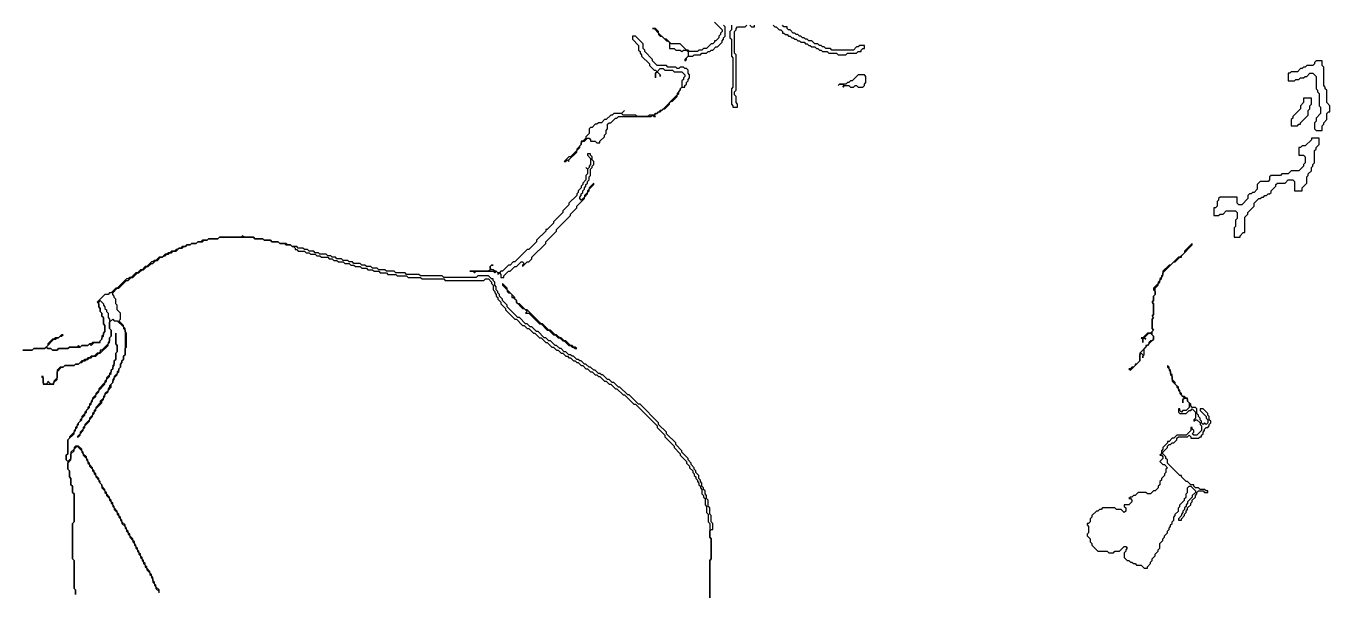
# Model space of a CAD drawing. Header units: metres. Extents: x 0 to 100, y 0 to 141.
# Drawn here: x 40.17 to 61.25, y 95.98 to 105.11 of the extents above; entities that cross this region are included whole.
import ezdxf

# ---------------------------------------------------------------- set-up
doc = ezdxf.new("R2010")
doc.units = ezdxf.units.M

msp = doc.modelspace()

# ---------------------------------------------------------------- linework, layer by layer
for points in [[(51.3, 105.175), (51.425, 105.05), (51.425, 105.025), (51.4, 105), (51.4, 104.975), (51.375, 104.95), (51.375, 104.925), (51.325, 104.875), (51.3, 104.875), (51.3, 104.85), (51.275, 104.825), (51.25, 104.825), (51.175, 104.75), (51.125, 104.75), (51.1, 104.725), (51.05, 104.725), (51.025, 104.7), (50.9, 104.7), (50.875, 104.725), (50.85, 104.725), (50.75, 104.825), (50.6, 104.825), (50.525, 104.9), (50.5, 104.9), (50.4, 105), (50.4, 105.025), (50.35, 105.075), (50.3, 105.075), (50.325, 105.075), (50.4, 105), (50.4, 104.975), (50.425, 104.95), (50.45, 104.95), (50.525, 104.875), (50.55, 104.875), (50.575, 104.85), (50.575, 104.75), (50.65, 104.75), (50.675, 104.725), (50.75, 104.725), (50.775, 104.7), (50.8, 104.725), (50.85, 104.725), (50.875, 104.7), (50.875, 104.625), (50.825, 104.575), (50.825, 104.55), (50.85, 104.575), (50.85, 104.6), (50.875, 104.625), (50.95, 104.625), (50.975, 104.65), (51.075, 104.65), (51.1, 104.675), (51.175, 104.675), (51.2, 104.7), (51.225, 104.7), (51.25, 104.725), (51.275, 104.725), (51.325, 104.775), (51.35, 104.775), (51.425, 104.85), (51.425, 104.875), (51.45, 104.9), (51.45, 104.925), (51.475, 104.95), (51.475, 105.1), (51.45, 105.125)], [(51.575, 105.125), (51.575, 105.05), (51.55, 105.025), (51.55, 104.925), (51.575, 104.9), (51.575, 104.625), (51.6, 104.6), (51.6, 104.125), (51.575, 104.1), (51.575, 103.85), (51.6, 103.825), (51.6, 103.8), (51.675, 103.8), (51.675, 103.85), (51.65, 103.875), (51.65, 103.975), (51.625, 104), (51.625, 104.05), (51.65, 104.075), (51.65, 104.65), (51.625, 104.675), (51.625, 105.025), (51.65, 105.05), (51.65, 105.075), (51.675, 105.1), (51.8, 105.1), (51.825, 105.125)], [(51.875, 105.125), (51.9, 105.1), (51.95, 105.1), (51.95, 105.125)], [(52.25, 105.125), (52.275, 105.1), (52.3, 105.1), (52.35, 105.05), (52.375, 105.05), (52.4, 105.025), (52.4, 105), (52.425, 105), (52.45, 104.975), (52.475, 104.975), (52.5, 104.95), (52.525, 104.95), (52.55, 104.925), (52.575, 104.925), (52.6, 104.9), (52.625, 104.9), (52.65, 104.875), (52.675, 104.875), (52.7, 104.85), (52.75, 104.85), (52.775, 104.825), (52.8, 104.825), (52.825, 104.8), (52.85, 104.8), (52.875, 104.775), (52.925, 104.775), (52.95, 104.75), (52.975, 104.75), (53, 104.725), (53.025, 104.725), (53.05, 104.7), (53.125, 104.7), (53.15, 104.675), (53.275, 104.675), (53.3, 104.65), (53.425, 104.65), (53.45, 104.675), (53.6, 104.675), (53.625, 104.7), (53.675, 104.7), (53.675, 104.725), (53.7, 104.75), (53.725, 104.75), (53.725, 104.8), (53.65, 104.8), (53.625, 104.775), (53.6, 104.775), (53.55, 104.725), (53.2, 104.725), (53.175, 104.75), (53.1, 104.75), (53.075, 104.775), (53.05, 104.775), (53.025, 104.8), (53, 104.8), (52.975, 104.825), (52.925, 104.825), (52.875, 104.875), (52.825, 104.875), (52.8, 104.9), (52.775, 104.9), (52.75, 104.925), (52.725, 104.925), (52.7, 104.95), (52.675, 104.95), (52.65, 104.975), (52.625, 104.975), (52.6, 105), (52.575, 105), (52.525, 105.05), (52.5, 105.05), (52.475, 105.075), (52.475, 105.1), (52.425, 105.1), (52.4, 105.125)], [(51.225, 95.475), (51.225, 96.475), (51.25, 96.5), (51.25, 96.825), (51.225, 96.85), (51.225, 96.95), (51.25, 96.975), (51.275, 96.975), (51.275, 97.075), (51.25, 97.1), (51.25, 97.2), (51.225, 97.225), (51.225, 97.325), (51.2, 97.35), (51.2, 97.45), (51.175, 97.475), (51.175, 97.525), (51.15, 97.55), (51.15, 97.6), (51.125, 97.625), (51.125, 97.65), (51.1, 97.675), (51.1, 97.725), (51.075, 97.75), (51.075, 97.775), (51.05, 97.8), (51.05, 97.85), (51, 97.9), (51, 97.925), (50.975, 97.95), (50.975, 97.975), (50.925, 98.025), (50.925, 98.05), (50.875, 98.1), (50.875, 98.125), (50.775, 98.225), (50.775, 98.25), (50.675, 98.35), (50.675, 98.375), (50.525, 98.525), (50.525, 98.55), (50.4, 98.675), (50.4, 98.7), (50.1, 99), (50.075, 99), (49.925, 99.15), (49.9, 99.15), (49.775, 99.275), (49.75, 99.275), (49.675, 99.35), (49.65, 99.35), (49.6, 99.4), (49.575, 99.4), (49.5, 99.475), (49.475, 99.475), (49.45, 99.5), (49.425, 99.5), (49.375, 99.55), (49.35, 99.55), (49.3, 99.6), (49.275, 99.6), (49.225, 99.65), (49.2, 99.65), (49.15, 99.7), (49.125, 99.7), (49.1, 99.725), (49.075, 99.725), (49.025, 99.775), (49, 99.775), (48.975, 99.8), (48.95, 99.8), (48.9, 99.85), (48.875, 99.85), (48.825, 99.9), (48.8, 99.9), (48.75, 99.95), (48.725, 99.95), (48.65, 100.025), (48.625, 100.025), (48.575, 100.075), (48.55, 100.075), (48.45, 100.175), (48.425, 100.175), (48.35, 100.25), (48.325, 100.25), (48.275, 100.3), (48.25, 100.3), (48.15, 100.4), (48.125, 100.4), (47.95, 100.575), (47.95, 100.6), (47.875, 100.675), (47.875, 100.7), (47.825, 100.75), (47.825, 100.775), (47.8, 100.8), (47.8, 100.825), (47.775, 100.85), (47.775, 100.9), (47.75, 100.925), (47.75, 100.975), (47.725, 101), (47.725, 101.025), (47.7, 101.025), (47.65, 101.075), (47.475, 101.075), (47.45, 101.05), (46.925, 101.05), (46.9, 101.075), (46.55, 101.075), (46.525, 101.1), (46.325, 101.1), (46.3, 101.125), (46.15, 101.125), (46.125, 101.15), (46, 101.15), (45.975, 101.175), (45.875, 101.175), (45.85, 101.2), (45.775, 101.2), (45.75, 101.225), (45.675, 101.225), (45.65, 101.25), (45.6, 101.25), (45.575, 101.275), (45.475, 101.275), (45.45, 101.3), (45.4, 101.3), (45.375, 101.325), (45.3, 101.325), (45.275, 101.35), (45.2, 101.35), (45.175, 101.375), (45.125, 101.375), (45.1, 101.4), (45.05, 101.4), (45.025, 101.425), (44.925, 101.425), (44.9, 101.45), (44.85, 101.45), (44.825, 101.475), (44.75, 101.475), (44.725, 101.5), (44.675, 101.5), (44.65, 101.525), (44.575, 101.525), (44.55, 101.55), (44.475, 101.55), (44.45, 101.575), (44.4, 101.575), (44.375, 101.6), (44.275, 101.6), (44.25, 101.625), (44.15, 101.625), (44.125, 101.65), (44.025, 101.65), (44, 101.675), (43.875, 101.675), (43.85, 101.7), (43.7, 101.7), (43.675, 101.725), (43.65, 101.7), (43.3, 101.7), (43.275, 101.675), (43.125, 101.675), (43.1, 101.65), (43.025, 101.65), (43, 101.625), (42.95, 101.625), (42.925, 101.6), (42.85, 101.6), (42.825, 101.575), (42.775, 101.575), (42.75, 101.55), (42.7, 101.55), (42.675, 101.525), (42.65, 101.525), (42.625, 101.5), (42.6, 101.5), (42.575, 101.475), (42.525, 101.475), (42.5, 101.45), (42.475, 101.45), (42.45, 101.425), (42.425, 101.425), (42.375, 101.375), (42.325, 101.375), (42.275, 101.325), (42.25, 101.325), (42.225, 101.3), (42.2, 101.3), (42.125, 101.225), (42.1, 101.225), (42.05, 101.175), (42.025, 101.175), (41.975, 101.125), (41.95, 101.125), (41.875, 101.05), (41.85, 101.05), (41.825, 101.025), (41.8, 101.025), (41.65, 100.875), (41.625, 100.875), (41.55, 100.8), (41.525, 100.8), (41.5, 100.775), (41.45, 100.775), (41.325, 100.65), (41.35, 100.625), (41.35, 100.575), (41.375, 100.55), (41.375, 100.5), (41.4, 100.475), (41.4, 100.425), (41.425, 100.4), (41.425, 100.3), (41.45, 100.275), (41.45, 100.175), (41.425, 100.15), (41.425, 100.125), (41.4, 100.1), (41.4, 100.05), (41.35, 100), (41.25, 100), (41.225, 99.975), (41.2, 99.975), (41.175, 99.95), (41.075, 99.95), (41.05, 99.925), (41.025, 99.95), (41, 99.925), (40.875, 99.925), (40.85, 99.9), (40.7, 99.9), (40.675, 99.875), (40.6, 99.875), (40.575, 99.9), (40.525, 99.9), (40.5, 99.925), (40.625, 100.05), (40.65, 100.05), (40.675, 100.075), (40.7, 100.075), (40.725, 100.1), (40.75, 100.1), (40.775, 100.125), (40.75, 100.125), (40.7, 100.075), (40.65, 100.075), (40.625, 100.05), (40.6, 100.05), (40.525, 99.975), (40.525, 99.95), (40.475, 99.9), (40.3, 99.9), (40.275, 99.875), (40.125, 99.875)], [(40.125, 99.875), (40.275, 99.875), (40.3, 99.9), (40.475, 99.9), (40.5, 99.925), (40.525, 99.9), (40.575, 99.9), (40.6, 99.875), (40.675, 99.875), (40.7, 99.9), (40.85, 99.9), (40.875, 99.925), (41.05, 99.925), (41.075, 99.95), (41.175, 99.95), (41.2, 99.975), (41.225, 99.95), (41.275, 100), (41.375, 100), (41.375, 100.025), (41.4, 100.05), (41.4, 100.075), (41.425, 100.1), (41.425, 100.15), (41.45, 100.175), (41.45, 100.275), (41.425, 100.3), (41.425, 100.4), (41.4, 100.425), (41.4, 100.475), (41.375, 100.5), (41.375, 100.55), (41.35, 100.575), (41.35, 100.65), (41.375, 100.675), (41.425, 100.625), (41.425, 100.6), (41.45, 100.575), (41.45, 100.55), (41.475, 100.525), (41.475, 100.5), (41.5, 100.475), (41.5, 100.4), (41.525, 100.375), (41.525, 100.225), (41.55, 100.2), (41.55, 100.1), (41.525, 100.075), (41.525, 100.025), (41.5, 100), (41.5, 99.975), (41.4, 99.875), (41.375, 99.875), (41.375, 99.85), (41.35, 99.825), (41.325, 99.825), (41.275, 99.775), (41.225, 99.775), (41.2, 99.75), (41.175, 99.75), (41.15, 99.725), (41.125, 99.725), (41.1, 99.7), (41.075, 99.7), (41.025, 99.65), (40.975, 99.65), (40.95, 99.625), (40.8, 99.625), (40.775, 99.6), (40.725, 99.6), (40.675, 99.55), (40.675, 99.425), (40.625, 99.375), (40.625, 99.35), (40.6, 99.325), (40.575, 99.325), (40.525, 99.375), (40.525, 99.35), (40.5, 99.325), (40.475, 99.325), (40.45, 99.35), (40.45, 99.45), (40.425, 99.45), (40.45, 99.425), (40.45, 99.325), (40.625, 99.325), (40.625, 99.35), (40.675, 99.4), (40.675, 99.525), (40.75, 99.6), (40.775, 99.6), (40.8, 99.625), (40.95, 99.625), (40.975, 99.65), (41.025, 99.65), (41.05, 99.675), (41.075, 99.675), (41.1, 99.7), (41.125, 99.7), (41.15, 99.725), (41.175, 99.725), (41.2, 99.75), (41.225, 99.75), (41.25, 99.775), (41.3, 99.775), (41.35, 99.825), (41.375, 99.825), (41.5, 99.95), (41.5, 99.975), (41.525, 100), (41.525, 100.075), (41.55, 100.1), (41.55, 100.2), (41.525, 100.225), (41.525, 100.325), (41.575, 100.375), (41.6, 100.35), (41.65, 100.35), (41.75, 100.25), (41.75, 100.225), (41.775, 100.2), (41.775, 99.8), (41.75, 99.775), (41.75, 99.725), (41.725, 99.7), (41.725, 99.675), (41.7, 99.65), (41.7, 99.6), (41.675, 99.575), (41.675, 99.55), (41.65, 99.525), (41.65, 99.5), (41.6, 99.45), (41.6, 99.425), (41.575, 99.4), (41.575, 99.35), (41.525, 99.3), (41.525, 99.275), (41.5, 99.25), (41.5, 99.225), (41.45, 99.175), (41.45, 99.15), (41.425, 99.125), (41.425, 99.1), (41.375, 99.05), (41.375, 99.025), (41.3, 98.95), (41.3, 98.925), (41.275, 98.9), (41.275, 98.875), (41.25, 98.85), (41.25, 98.825), (41.2, 98.775), (41.2, 98.75), (41.125, 98.675), (41.125, 98.65), (41.1, 98.625), (41.1, 98.6), (41.05, 98.55), (41.05, 98.525), (41, 98.475), (41.025, 98.475), (41.05, 98.5), (41.05, 98.525), (41.1, 98.575), (41.1, 98.6), (41.125, 98.625), (41.125, 98.65), (41.2, 98.725), (41.2, 98.75), (41.25, 98.8), (41.25, 98.825), (41.275, 98.85), (41.275, 98.875), (41.3, 98.9), (41.3, 98.925), (41.4, 99.025), (41.4, 99.05), (41.425, 99.075), (41.425, 99.1), (41.45, 99.125), (41.45, 99.15), (41.5, 99.2), (41.5, 99.225), (41.55, 99.275), (41.55, 99.325), (41.575, 99.35), (41.575, 99.375), (41.6, 99.4), (41.6, 99.425), (41.65, 99.475), (41.65, 99.5), (41.675, 99.525), (41.675, 99.575), (41.7, 99.6), (41.7, 99.65), (41.725, 99.675), (41.725, 99.7), (41.75, 99.725), (41.75, 99.775), (41.775, 99.8), (41.775, 99.9), (41.8, 99.925), (41.8, 100.15), (41.775, 100.175), (41.775, 100.225), (41.75, 100.25), (41.75, 100.275), (41.675, 100.35), (41.7, 100.375), (41.7, 100.475), (41.65, 100.525), (41.65, 100.6), (41.625, 100.625), (41.625, 100.7), (41.6, 100.725), (41.6, 100.75), (41.575, 100.775), (41.575, 100.8), (41.65, 100.875), (41.675, 100.875), (41.8, 101), (41.825, 101), (41.875, 101.05), (41.9, 101.05), (41.975, 101.125), (42, 101.125), (42.05, 101.175), (42.075, 101.175), (42.125, 101.225), (42.15, 101.225), (42.2, 101.275), (42.225, 101.275), (42.275, 101.325), (42.3, 101.325), (42.35, 101.375), (42.375, 101.375), (42.4, 101.4), (42.425, 101.4), (42.45, 101.425), (42.475, 101.425), (42.5, 101.45), (42.525, 101.45), (42.55, 101.475), (42.6, 101.475), (42.65, 101.525), (42.7, 101.525), (42.725, 101.55), (42.75, 101.55), (42.775, 101.575), (42.825, 101.575), (42.85, 101.6), (42.925, 101.6), (42.95, 101.625), (43.025, 101.625), (43.05, 101.65), (43.1, 101.65), (43.125, 101.675), (43.275, 101.675), (43.3, 101.7), (43.85, 101.7), (43.875, 101.675), (44, 101.675), (44.025, 101.65), (44.125, 101.65), (44.15, 101.625), (44.25, 101.625), (44.275, 101.6), (44.35, 101.6), (44.375, 101.575), (44.45, 101.575), (44.475, 101.55), (44.5, 101.55), (44.525, 101.525), (44.525, 101.5), (44.55, 101.5), (44.575, 101.475), (44.675, 101.475), (44.7, 101.45), (44.75, 101.45), (44.775, 101.425), (44.85, 101.425), (44.875, 101.4), (44.925, 101.4), (44.95, 101.375), (45.05, 101.375), (45.075, 101.35), (45.125, 101.35), (45.15, 101.325), (45.2, 101.325), (45.225, 101.3), (45.3, 101.3), (45.325, 101.275), (45.4, 101.275), (45.425, 101.25), (45.475, 101.25), (45.5, 101.225), (45.575, 101.225), (45.6, 101.2), (45.675, 101.2), (45.7, 101.175), (45.775, 101.175), (45.8, 101.15), (45.875, 101.15), (45.9, 101.125), (46, 101.125), (46.025, 101.1), (46.15, 101.1), (46.175, 101.075), (46.325, 101.075), (46.35, 101.05), (46.55, 101.05), (46.575, 101.025), (46.925, 101.025), (46.95, 101), (47.575, 101), (47.6, 101.025), (47.65, 101.025), (47.7, 100.975), (47.7, 100.95), (47.725, 100.925), (47.725, 100.85), (47.75, 100.825), (47.75, 100.8), (47.775, 100.775), (47.775, 100.75), (47.8, 100.725), (47.8, 100.7), (47.85, 100.65), (47.85, 100.625), (47.925, 100.55), (47.925, 100.525), (48.075, 100.375), (48.1, 100.375), (48.2, 100.275), (48.225, 100.275), (48.275, 100.225), (48.3, 100.225), (48.375, 100.15), (48.4, 100.15), (48.475, 100.075), (48.5, 100.075), (48.575, 100), (48.6, 100), (48.675, 99.925), (48.7, 99.925), (48.75, 99.875), (48.775, 99.875), (48.825, 99.825), (48.85, 99.825), (48.9, 99.775), (48.925, 99.775), (48.95, 99.75), (48.975, 99.75), (49.025, 99.7), (49.05, 99.7), (49.075, 99.675), (49.1, 99.675), (49.15, 99.625), (49.175, 99.625), (49.225, 99.575), (49.25, 99.575), (49.3, 99.525), (49.325, 99.525), (49.375, 99.475), (49.4, 99.475), (49.425, 99.45), (49.45, 99.45), (49.525, 99.375), (49.55, 99.375), (49.6, 99.325), (49.625, 99.325), (49.7, 99.25), (49.725, 99.25), (49.825, 99.15), (49.85, 99.15), (50, 99), (50.025, 99), (50.375, 98.65), (50.375, 98.625), (50.5, 98.5), (50.5, 98.475), (50.65, 98.325), (50.65, 98.3), (50.75, 98.2), (50.75, 98.175), (50.85, 98.075), (50.85, 98.05), (50.9, 98), (50.9, 97.975), (50.95, 97.925), (50.95, 97.9), (50.975, 97.875), (50.975, 97.85), (51, 97.825), (51, 97.8), (51.025, 97.775), (51.025, 97.75), (51.05, 97.725), (51.05, 97.7), (51.075, 97.675), (51.075, 97.65), (51.1, 97.625), (51.1, 97.55), (51.125, 97.525), (51.125, 97.5), (51.15, 97.475), (51.15, 97.375), (51.175, 97.35), (51.175, 97.25), (51.2, 97.225), (51.2, 97.1), (51.225, 97.075), (51.225, 96.85), (51.25, 96.825), (51.25, 96.5), (51.225, 96.475), (51.225, 95.475)], [(42.325, 95.95), (42.325, 96), (42.275, 96.05), (42.275, 96.075), (42.25, 96.1), (42.25, 96.125), (42.225, 96.15), (42.225, 96.2), (42.2, 96.225), (42.2, 96.25), (42.175, 96.275), (42.175, 96.3), (42.125, 96.35), (42.125, 96.375), (42.1, 96.4), (42.1, 96.425), (42.075, 96.45), (42.075, 96.475), (42.05, 96.5), (42.05, 96.525), (42.025, 96.55), (42.025, 96.575), (42, 96.6), (42, 96.625), (41.975, 96.65), (41.975, 96.675), (41.95, 96.7), (41.95, 96.725), (41.925, 96.75), (41.925, 96.775), (41.9, 96.8), (41.9, 96.825), (41.85, 96.875), (41.85, 96.9), (41.825, 96.925), (41.825, 96.95), (41.8, 96.975), (41.8, 97), (41.775, 97.025), (41.775, 97.05), (41.725, 97.1), (41.725, 97.125), (41.7, 97.15), (41.7, 97.175), (41.675, 97.2), (41.675, 97.225), (41.65, 97.25), (41.65, 97.275), (41.6, 97.325), (41.6, 97.35), (41.575, 97.375), (41.575, 97.4), (41.55, 97.425), (41.55, 97.45), (41.525, 97.475), (41.525, 97.5), (41.475, 97.55), (41.475, 97.575), (41.45, 97.6), (41.45, 97.625), (41.4, 97.675), (41.4, 97.7), (41.375, 97.725), (41.375, 97.75), (41.35, 97.775), (41.35, 97.8), (41.3, 97.85), (41.3, 97.875), (41.275, 97.9), (41.275, 97.925), (41.25, 97.95), (41.25, 97.975), (41.2, 98.025), (41.2, 98.05), (41.175, 98.075), (41.175, 98.1), (41.15, 98.125), (41.15, 98.15), (41.1, 98.2), (41.1, 98.225), (41.075, 98.25), (41.075, 98.275), (41.025, 98.325), (40.975, 98.325), (40.95, 98.3), (40.95, 98.275), (40.9, 98.225), (40.9, 98.125), (40.85, 98.075), (40.825, 98.1), (40.825, 98.175), (40.85, 98.2), (40.85, 98.425), (40.95, 98.525), (40.95, 98.55), (40.975, 98.575), (40.975, 98.6), (41, 98.625), (41, 98.65), (41.025, 98.675), (41.025, 98.7), (41.075, 98.75), (41.075, 98.775), (41.125, 98.825), (41.125, 98.85), (41.15, 98.875), (41.15, 98.9), (41.2, 98.95), (41.2, 98.975), (41.225, 99), (41.225, 99.025), (41.25, 99.05), (41.25, 99.075), (41.3, 99.125), (41.3, 99.15), (41.35, 99.2), (41.35, 99.225), (41.45, 99.325), (41.45, 99.35), (41.475, 99.375), (41.475, 99.4), (41.525, 99.45), (41.525, 99.475), (41.55, 99.5), (41.55, 99.55), (41.575, 99.575), (41.575, 99.6), (41.6, 99.625), (41.6, 99.7), (41.625, 99.725), (41.625, 99.825), (41.65, 99.85), (41.65, 99.95), (41.625, 99.975), (41.625, 100.15), (41.625, 99.975), (41.65, 99.95), (41.65, 99.85), (41.625, 99.825), (41.625, 99.725), (41.6, 99.7), (41.6, 99.65), (41.575, 99.625), (41.575, 99.575), (41.55, 99.55), (41.55, 99.525), (41.525, 99.5), (41.525, 99.475), (41.475, 99.425), (41.475, 99.4), (41.45, 99.375), (41.45, 99.35), (41.35, 99.25), (41.35, 99.225), (41.3, 99.175), (41.3, 99.15), (41.25, 99.1), (41.25, 99.075), (41.225, 99.05), (41.225, 99.025), (41.2, 99), (41.2, 98.975), (41.175, 98.95), (41.175, 98.925), (41.125, 98.875), (41.125, 98.85), (41.075, 98.8), (41.075, 98.775), (41.05, 98.75), (41.05, 98.725), (41, 98.675), (41, 98.65), (40.975, 98.625), (40.975, 98.6), (40.95, 98.575), (40.95, 98.55), (40.875, 98.475), (40.875, 98.45), (40.85, 98.425), (40.85, 98.2), (40.825, 98.175), (40.825, 98.1), (40.85, 98.075), (40.85, 97.95), (40.875, 97.925), (40.875, 97.825), (40.9, 97.8), (40.9, 97.7), (40.925, 97.675), (40.925, 97.575), (40.95, 97.55), (40.95, 97.1), (40.925, 97.075), (40.925, 96.5), (40.95, 96.475), (40.95, 96.025), (40.975, 96), (40.975, 95.925)], [(40.975, 95.925), (40.975, 96), (40.95, 96.025), (40.95, 96.475), (40.925, 96.5), (40.925, 97.075), (40.95, 97.1), (40.95, 97.55), (40.925, 97.575), (40.925, 97.675), (40.9, 97.7), (40.9, 97.8), (40.875, 97.825), (40.875, 97.925), (40.85, 97.95), (40.85, 98.05), (40.9, 98.1), (40.9, 98.2), (40.95, 98.25), (40.95, 98.275), (41, 98.325), (41.075, 98.25), (41.075, 98.225), (41.1, 98.2), (41.1, 98.175), (41.15, 98.125), (41.15, 98.1), (41.175, 98.075), (41.175, 98.05), (41.2, 98.025), (41.2, 98), (41.25, 97.95), (41.25, 97.925), (41.275, 97.9), (41.275, 97.875), (41.3, 97.85), (41.3, 97.825), (41.35, 97.775), (41.35, 97.75), (41.4, 97.7), (41.4, 97.65), (41.45, 97.6), (41.45, 97.575), (41.475, 97.55), (41.475, 97.525), (41.525, 97.475), (41.525, 97.45), (41.55, 97.425), (41.55, 97.4), (41.575, 97.375), (41.575, 97.35), (41.6, 97.325), (41.6, 97.3), (41.65, 97.25), (41.65, 97.225), (41.675, 97.2), (41.675, 97.175), (41.7, 97.15), (41.7, 97.125), (41.725, 97.1), (41.725, 97.075), (41.775, 97.025), (41.775, 97), (41.8, 96.975), (41.8, 96.95), (41.825, 96.925), (41.825, 96.9), (41.85, 96.875), (41.85, 96.85), (41.9, 96.8), (41.9, 96.775), (41.925, 96.75), (41.925, 96.725), (41.95, 96.7), (41.95, 96.675), (41.975, 96.65), (41.975, 96.625), (42, 96.6), (42, 96.575), (42.025, 96.55), (42.025, 96.525), (42.05, 96.5), (42.05, 96.475), (42.075, 96.45), (42.075, 96.425), (42.1, 96.4), (42.1, 96.375), (42.125, 96.35), (42.125, 96.325), (42.175, 96.275), (42.175, 96.25), (42.2, 96.225), (42.2, 96.2), (42.225, 96.175), (42.225, 96.125), (42.25, 96.1), (42.25, 96.075), (42.275, 96.05), (42.275, 96.025), (42.325, 95.975)]]:
    msp.add_lwpolyline(points)
for points in [[(49.975, 104.95), (49.975, 104.9), (50.075, 104.8), (50.075, 104.725), (50.1, 104.7), (50.1, 104.675), (50.125, 104.65), (50.125, 104.625), (50.25, 104.5), (50.25, 104.475), (50.325, 104.4), (50.35, 104.4), (50.375, 104.375), (50.35, 104.35), (50.35, 104.275), (50.35, 104.35), (50.375, 104.375), (50.425, 104.325), (50.425, 104.3), (50.425, 104.325), (50.375, 104.375), (50.425, 104.425), (50.475, 104.425), (50.5, 104.4), (50.625, 104.4), (50.65, 104.375), (50.775, 104.375), (50.825, 104.325), (50.825, 104.3), (50.8, 104.275), (50.8, 104.25), (50.775, 104.225), (50.775, 104.125), (50.75, 104.1), (50.75, 104.075), (50.7, 104.025), (50.7, 104), (50.45, 103.75), (50.425, 103.75), (50.375, 103.7), (50.35, 103.7), (50.325, 103.675), (50.25, 103.675), (50.225, 103.65), (50.05, 103.65), (50.025, 103.675), (49.825, 103.675), (49.8, 103.7), (49.85, 103.75), (49.8, 103.7), (49.675, 103.7), (49.65, 103.675), (49.625, 103.675), (49.55, 103.6), (49.525, 103.6), (49.475, 103.55), (49.425, 103.55), (49.4, 103.525), (49.375, 103.525), (49.325, 103.475), (49.3, 103.475), (49.275, 103.45), (49.275, 103.375), (49.225, 103.325), (49.225, 103.3), (49.175, 103.25), (49.15, 103.25), (49.15, 103.2), (49.075, 103.125), (49.075, 103.1), (48.975, 103), (48.95, 103), (48.875, 102.925), (48.9, 102.925), (48.925, 102.95), (48.95, 102.925), (48.95, 102.95), (49.075, 103.075), (49.075, 103.1), (49.125, 103.15), (49.125, 103.175), (49.15, 103.2), (49.15, 103.225), (49.175, 103.25), (49.2, 103.25), (49.25, 103.3), (49.275, 103.3), (49.3, 103.275), (49.3, 103.25), (49.375, 103.25), (49.4, 103.225), (49.45, 103.225), (49.45, 103.25), (49.525, 103.325), (49.525, 103.35), (49.55, 103.375), (49.55, 103.425), (49.575, 103.45), (49.575, 103.525), (49.6, 103.55), (49.625, 103.55), (49.7, 103.625), (49.725, 103.625), (49.75, 103.65), (50.275, 103.65), (50.3, 103.675), (50.325, 103.65), (50.35, 103.65), (50.325, 103.675), (50.35, 103.7), (50.375, 103.7), (50.4, 103.725), (50.425, 103.725), (50.475, 103.775), (50.5, 103.775), (50.575, 103.85), (50.575, 103.875), (50.6, 103.9), (50.625, 103.9), (50.7, 103.975), (50.7, 104), (50.725, 104.025), (50.725, 104.05), (50.75, 104.075), (50.75, 104.1), (50.775, 104.125), (50.825, 104.125), (50.825, 104.15), (50.85, 104.175), (50.85, 104.2), (50.875, 104.225), (50.875, 104.25), (50.9, 104.275), (50.9, 104.325), (50.875, 104.35), (50.875, 104.4), (50.85, 104.425), (50.825, 104.425), (50.8, 104.45), (50.75, 104.45), (50.725, 104.425), (50.7, 104.425), (50.675, 104.45), (50.55, 104.45), (50.525, 104.475), (50.375, 104.475), (50.3, 104.55), (50.3, 104.575), (50.175, 104.7), (50.175, 104.725), (50.15, 104.75), (50.15, 104.825), (50.025, 104.95)], [(61.025, 104.55), (61, 104.525), (61, 104.5), (60.975, 104.475), (60.875, 104.475), (60.85, 104.45), (60.825, 104.45), (60.8, 104.425), (60.775, 104.425), (60.725, 104.375), (60.625, 104.375), (60.6, 104.35), (60.575, 104.35), (60.575, 104.225), (60.675, 104.225), (60.7, 104.25), (60.75, 104.25), (60.775, 104.275), (60.825, 104.275), (60.85, 104.3), (60.875, 104.3), (60.925, 104.35), (60.975, 104.35), (61.025, 104.3), (61.025, 104.1), (61.05, 104.075), (61.05, 104.05), (61.075, 104.025), (61.075, 103.825), (61.1, 103.8), (61.1, 103.7), (61.025, 103.625), (61.025, 103.575), (61, 103.55), (61, 103.45), (61.025, 103.425), (61.125, 103.425), (61.125, 103.5), (61.15, 103.525), (61.15, 103.55), (61.2, 103.6), (61.2, 103.7), (61.225, 103.725), (61.25, 103.725), (61.25, 103.825), (61.2, 103.875), (61.2, 104.075), (61.175, 104.1), (61.175, 104.125), (61.15, 104.15), (61.15, 104.45), (61.125, 104.475), (61.125, 104.55)], [(53.625, 104.325), (53.525, 104.225), (53.5, 104.225), (53.475, 104.2), (53.45, 104.2), (53.425, 104.175), (53.325, 104.175), (53.3, 104.15), (53.325, 104.175), (53.375, 104.175), (53.4, 104.15), (53.375, 104.125), (53.4, 104.15), (53.475, 104.15), (53.5, 104.125), (53.55, 104.125), (53.575, 104.15), (53.6, 104.15), (53.625, 104.125), (53.7, 104.125), (53.725, 104.15), (53.725, 104.175), (53.75, 104.2), (53.75, 104.3), (53.725, 104.325)], [(60.825, 103.95), (60.825, 103.875), (60.775, 103.825), (60.775, 103.775), (60.65, 103.65), (60.65, 103.625), (60.625, 103.6), (60.625, 103.5), (60.725, 103.5), (60.75, 103.525), (60.775, 103.525), (60.775, 103.55), (60.9, 103.675), (60.9, 103.75), (60.925, 103.775), (60.925, 103.825), (60.95, 103.85), (60.95, 103.95)], [(60.95, 103.3), (60.95, 103.275), (60.85, 103.175), (60.8, 103.175), (60.775, 103.15), (60.75, 103.15), (60.75, 103.025), (60.825, 103.025), (60.85, 103), (60.85, 102.9), (60.825, 102.875), (60.825, 102.85), (60.75, 102.775), (60.625, 102.775), (60.575, 102.725), (60.475, 102.725), (60.45, 102.7), (60.3, 102.7), (60.275, 102.675), (60.275, 102.625), (60.25, 102.6), (60.125, 102.6), (60.075, 102.55), (60.075, 102.475), (60.025, 102.425), (60, 102.425), (59.975, 102.4), (59.95, 102.4), (59.925, 102.375), (59.925, 102.325), (59.825, 102.225), (59.775, 102.225), (59.75, 102.25), (59.75, 102.35), (59.475, 102.35), (59.45, 102.325), (59.45, 102.3), (59.425, 102.275), (59.425, 102.2), (59.4, 102.175), (59.375, 102.175), (59.375, 102.05), (59.45, 102.05), (59.475, 102.075), (59.525, 102.075), (59.575, 102.125), (59.725, 102.125), (59.75, 102.1), (59.75, 102), (59.725, 101.975), (59.725, 101.875), (59.7, 101.85), (59.7, 101.7), (59.8, 101.7), (59.8, 101.725), (59.85, 101.775), (59.875, 101.775), (59.875, 102.025), (59.925, 102.075), (59.925, 102.1), (60.025, 102.2), (60.025, 102.25), (60.1, 102.325), (60.125, 102.325), (60.15, 102.35), (60.175, 102.35), (60.2, 102.375), (60.225, 102.375), (60.25, 102.4), (60.275, 102.4), (60.3, 102.425), (60.3, 102.45), (60.375, 102.525), (60.375, 102.55), (60.4, 102.575), (60.525, 102.575), (60.575, 102.625), (60.65, 102.625), (60.675, 102.6), (60.675, 102.45), (60.8, 102.45), (60.8, 102.5), (60.875, 102.575), (60.875, 102.675), (60.9, 102.7), (60.9, 102.725), (60.95, 102.775), (60.95, 102.825), (60.975, 102.85), (60.975, 102.875), (61, 102.9), (61, 103.1), (61.025, 103.125), (61.025, 103.15), (61.075, 103.2), (61.075, 103.3)], [(49.25, 103.05), (49.25, 103.025), (49.3, 102.975), (49.3, 102.875), (49.275, 102.85), (49.275, 102.825), (49.25, 102.8), (49.225, 102.825), (49.25, 102.8), (49.25, 102.725), (49.225, 102.7), (49.225, 102.625), (49.175, 102.575), (49.175, 102.55), (49.15, 102.525), (49.15, 102.5), (49.1, 102.45), (49.1, 102.425), (49.075, 102.4), (49.075, 102.375), (48.95, 102.25), (48.95, 102.225), (48.85, 102.125), (48.85, 102.1), (48.7, 101.95), (48.7, 101.925), (48.6, 101.825), (48.575, 101.825), (48.575, 101.8), (48.425, 101.65), (48.425, 101.625), (48.3, 101.5), (48.275, 101.5), (48.075, 101.3), (48.05, 101.3), (48, 101.25), (47.975, 101.25), (47.875, 101.15), (47.85, 101.15), (47.825, 101.125), (47.8, 101.125), (47.775, 101.15), (47.75, 101.15), (47.725, 101.175), (47.7, 101.175), (47.675, 101.2), (47.675, 101.225), (47.7, 101.25), (47.725, 101.25), (47.7, 101.25), (47.675, 101.225), (47.675, 101.175), (47.65, 101.15), (47.35, 101.15), (47.4, 101.15), (47.425, 101.125), (47.45, 101.15), (47.725, 101.15), (47.75, 101.125), (47.775, 101.15), (47.8, 101.125), (47.8, 101.1), (47.825, 101.125), (47.85, 101.1), (47.85, 101.05), (47.9, 101.05), (47.9, 101.075), (47.975, 101.15), (48, 101.15), (48.075, 101.225), (48.1, 101.225), (48.175, 101.3), (48.2, 101.3), (48.225, 101.275), (48.2, 101.25), (48.2, 101.225), (48.275, 101.3), (48.3, 101.3), (48.35, 101.35), (48.35, 101.375), (48.575, 101.6), (48.575, 101.625), (48.75, 101.8), (48.75, 101.825), (48.975, 102.05), (48.975, 102.075), (49.075, 102.175), (49.075, 102.2), (49.2, 102.325), (49.2, 102.35), (49.25, 102.4), (49.25, 102.425), (49.275, 102.45), (49.275, 102.475), (49.35, 102.55), (49.35, 102.575), (49.275, 102.5), (49.275, 102.475), (49.25, 102.45), (49.25, 102.425), (49.2, 102.375), (49.2, 102.35), (49.15, 102.3), (49.125, 102.325), (49.125, 102.35), (49.15, 102.375), (49.15, 102.4), (49.175, 102.425), (49.175, 102.45), (49.2, 102.475), (49.2, 102.5), (49.225, 102.525), (49.225, 102.55), (49.25, 102.575), (49.25, 102.6), (49.275, 102.625), (49.275, 102.675), (49.3, 102.7), (49.3, 102.8), (49.325, 102.825), (49.325, 102.85), (49.35, 102.875), (49.35, 102.925), (49.325, 102.95), (49.325, 103), (49.3, 103.025), (49.3, 103.05)], [(59.025, 101.6), (58.9, 101.475), (58.9, 101.45), (58.825, 101.375), (58.8, 101.375), (58.675, 101.25), (58.65, 101.25), (58.55, 101.15), (58.55, 101.1), (58.525, 101.075), (58.525, 101.05), (58.5, 101.025), (58.5, 101), (58.475, 100.975), (58.475, 100.95), (58.4, 100.875), (58.4, 100.85), (58.425, 100.825), (58.425, 100.775), (58.4, 100.75), (58.4, 100.675), (58.375, 100.65), (58.4, 100.625), (58.4, 100.45), (58.375, 100.425), (58.4, 100.4), (58.375, 100.375), (58.375, 100.225), (58.4, 100.2), (58.35, 100.15), (58.3, 100.15), (58.225, 100.075), (58.2, 100.075), (58.225, 100.05), (58.225, 100), (58.225, 100.05), (58.25, 100.075), (58.275, 100.05), (58.25, 100.075), (58.325, 100.15), (58.35, 100.15), (58.4, 100.1), (58.4, 100.05), (58.375, 100.025), (58.35, 100.025), (58.325, 100), (58.325, 99.975), (58.3, 99.95), (58.275, 99.95), (58.275, 99.925), (58.175, 99.825), (58.175, 99.7), (58.125, 99.65), (58.1, 99.65), (58.1, 99.625), (58.075, 99.6), (58.05, 99.6), (58.025, 99.575), (58, 99.575), (58.025, 99.55), (58.175, 99.7), (58.175, 99.8), (58.2, 99.825), (58.225, 99.8), (58.225, 99.75), (58.225, 99.775), (58.25, 99.8), (58.25, 99.9), (58.4, 100.05), (58.4, 100.1), (58.375, 100.125), (58.375, 100.175), (58.4, 100.2), (58.375, 100.225), (58.375, 100.375), (58.4, 100.4), (58.375, 100.425), (58.4, 100.45), (58.4, 100.625), (58.375, 100.65), (58.4, 100.675), (58.4, 100.75), (58.425, 100.775), (58.425, 100.875), (58.475, 100.925), (58.475, 100.95), (58.5, 100.975), (58.5, 101), (58.525, 101.025), (58.525, 101.05), (58.55, 101.075), (58.55, 101.125), (58.725, 101.3), (58.75, 101.3), (58.825, 101.375), (58.85, 101.375), (58.85, 101.4), (59.025, 101.575)], [(47.875, 100.95), (47.875, 100.925), (47.95, 100.85), (47.95, 100.825), (47.975, 100.8), (48, 100.8), (48.025, 100.775), (48.025, 100.725), (48.05, 100.725), (48.1, 100.675), (48.1, 100.65), (48.2, 100.55), (48.225, 100.55), (48.275, 100.5), (48.25, 100.475), (48.3, 100.475), (48.475, 100.3), (48.5, 100.3), (48.6, 100.2), (48.625, 100.2), (48.7, 100.125), (48.725, 100.125), (48.775, 100.075), (48.8, 100.075), (48.85, 100.025), (48.875, 100.025), (48.95, 99.95), (48.975, 99.95), (49, 99.925), (49.025, 99.925), (49.05, 99.9), (49.075, 99.9), (49.05, 99.925), (49.025, 99.925), (49, 99.95), (48.975, 99.95), (48.9, 100.025), (48.875, 100.025), (48.825, 100.075), (48.8, 100.075), (48.75, 100.125), (48.725, 100.125), (48.65, 100.2), (48.625, 100.2), (48.525, 100.3), (48.5, 100.3), (48.275, 100.525), (48.25, 100.525), (48.15, 100.625), (48.125, 100.625), (48.1, 100.65), (48.1, 100.675), (48.075, 100.7), (48.075, 100.725), (47.95, 100.85), (47.95, 100.875)], [(58.625, 99.625), (58.625, 99.6), (58.65, 99.575), (58.65, 99.55), (58.675, 99.525), (58.675, 99.475), (58.7, 99.45), (58.7, 99.375), (58.775, 99.3), (58.775, 99.275), (58.8, 99.25), (58.8, 99.225), (58.825, 99.2), (58.825, 99.175), (58.9, 99.1), (58.875, 99.075), (58.875, 99.025), (58.875, 99.075), (58.9, 99.1), (58.925, 99.1), (58.95, 99.075), (58.95, 99.05), (58.975, 99.025), (58.975, 98.95), (58.925, 98.9), (58.875, 98.9), (58.85, 98.875), (58.825, 98.9), (58.825, 98.925), (58.8, 98.925), (58.8, 98.875), (58.825, 98.85), (58.925, 98.85), (58.975, 98.9), (59, 98.9), (59.025, 98.925), (59.075, 98.875), (59.075, 98.775), (59.05, 98.75), (59.05, 98.725), (59.075, 98.75), (59.1, 98.75), (59.15, 98.7), (59.15, 98.675), (59.175, 98.65), (59.175, 98.575), (59.1, 98.5), (59.05, 98.5), (59.025, 98.525), (59.05, 98.55), (59.05, 98.575), (59.025, 98.6), (59.025, 98.625), (59, 98.625), (59, 98.575), (58.925, 98.5), (58.775, 98.5), (58.725, 98.45), (58.7, 98.45), (58.65, 98.4), (58.625, 98.4), (58.625, 98.375), (58.55, 98.3), (58.55, 98.275), (58.525, 98.25), (58.525, 98.2), (58.5, 98.175), (58.525, 98.175), (58.55, 98.15), (58.55, 98.125), (58.5, 98.075), (58.55, 98.025), (58.575, 98.025), (58.625, 97.975), (58.6, 97.95), (58.6, 97.9), (58.575, 97.875), (58.575, 97.85), (58.525, 97.8), (58.525, 97.775), (58.5, 97.75), (58.5, 97.7), (58.475, 97.675), (58.475, 97.65), (58.425, 97.6), (58.4, 97.6), (58.35, 97.55), (58.3, 97.55), (58.275, 97.575), (58.15, 97.575), (58.1, 97.525), (58.075, 97.525), (58.05, 97.5), (58.025, 97.5), (58, 97.475), (58.025, 97.475), (58.05, 97.45), (58.05, 97.425), (58, 97.375), (57.925, 97.375), (57.925, 97.35), (57.95, 97.325), (57.95, 97.275), (57.925, 97.25), (57.875, 97.3), (57.8, 97.3), (57.775, 97.325), (57.575, 97.325), (57.55, 97.3), (57.525, 97.3), (57.5, 97.275), (57.475, 97.275), (57.4, 97.2), (57.4, 97.175), (57.375, 97.15), (57.375, 97.1), (57.35, 97.075), (57.325, 97.075), (57.325, 97.05), (57.35, 97.025), (57.35, 96.925), (57.325, 96.9), (57.325, 96.875), (57.375, 96.825), (57.375, 96.775), (57.4, 96.75), (57.4, 96.725), (57.5, 96.625), (57.65, 96.625), (57.675, 96.6), (57.75, 96.6), (57.775, 96.625), (57.85, 96.625), (57.925, 96.7), (57.95, 96.7), (57.975, 96.675), (57.95, 96.65), (57.95, 96.625), (57.925, 96.6), (57.925, 96.525), (57.975, 96.475), (58, 96.475), (58.025, 96.45), (58.05, 96.45), (58.075, 96.425), (58.1, 96.425), (58.125, 96.4), (58.2, 96.4), (58.25, 96.35), (58.3, 96.35), (58.3, 96.375), (58.35, 96.425), (58.35, 96.45), (58.375, 96.475), (58.375, 96.5), (58.425, 96.55), (58.425, 96.575), (58.475, 96.625), (58.475, 96.65), (58.5, 96.675), (58.5, 96.75), (58.55, 96.8), (58.55, 96.825), (58.575, 96.85), (58.575, 96.875), (58.625, 96.925), (58.625, 96.95), (58.65, 96.975), (58.65, 97), (58.675, 97.025), (58.675, 97.05), (58.7, 97.075), (58.7, 97.1), (58.725, 97.125), (58.725, 97.175), (58.75, 97.2), (58.75, 97.225), (58.8, 97.275), (58.8, 97.325), (58.825, 97.35), (58.825, 97.375), (58.9, 97.45), (58.9, 97.475), (58.925, 97.5), (58.925, 97.55), (58.95, 97.575), (58.95, 97.65), (58.975, 97.675), (59, 97.675), (59.075, 97.6), (59.075, 97.575), (59.025, 97.525), (59.025, 97.5), (58.95, 97.425), (58.95, 97.4), (58.925, 97.375), (58.925, 97.35), (58.9, 97.325), (58.9, 97.3), (58.875, 97.275), (58.875, 97.25), (58.85, 97.225), (58.85, 97.2), (58.8, 97.15), (58.8, 97.125), (58.85, 97.125), (58.85, 97.15), (58.9, 97.2), (58.9, 97.225), (58.925, 97.25), (58.925, 97.275), (58.95, 97.3), (58.95, 97.325), (59, 97.375), (59, 97.4), (59.025, 97.425), (59.025, 97.45), (59.075, 97.5), (59.075, 97.525), (59.1, 97.55), (59.1, 97.575), (59.125, 97.6), (59.2, 97.6), (59.225, 97.575), (59.275, 97.575), (59.275, 97.6), (59.25, 97.6), (59.225, 97.625), (59.15, 97.625), (59.125, 97.65), (59.075, 97.65), (59.05, 97.675), (59.05, 97.7), (59, 97.7), (58.95, 97.75), (58.925, 97.75), (58.85, 97.825), (58.85, 97.85), (58.825, 97.85), (58.625, 98.05), (58.625, 98.1), (58.6, 98.125), (58.6, 98.15), (58.55, 98.2), (58.55, 98.225), (58.625, 98.3), (58.625, 98.325), (58.65, 98.35), (58.675, 98.35), (58.7, 98.375), (58.725, 98.375), (58.775, 98.425), (58.775, 98.45), (58.8, 98.475), (58.95, 98.475), (58.975, 98.5), (59, 98.475), (59, 98.45), (59.125, 98.45), (59.15, 98.475), (59.175, 98.475), (59.175, 98.5), (59.2, 98.525), (59.2, 98.55), (59.225, 98.575), (59.225, 98.6), (59.25, 98.625), (59.275, 98.625), (59.3, 98.65), (59.3, 98.675), (59.325, 98.7), (59.325, 98.725), (59.3, 98.75), (59.3, 98.8), (59.275, 98.825), (59.275, 98.85), (59.2, 98.925), (59.15, 98.925), (59.15, 98.9), (59.25, 98.8), (59.25, 98.775), (59.275, 98.75), (59.275, 98.7), (59.25, 98.675), (59.225, 98.7), (59.2, 98.675), (59.175, 98.7), (59.175, 98.725), (59.15, 98.75), (59.15, 98.775), (59.125, 98.8), (59.125, 98.825), (59.1, 98.85), (59.1, 98.925), (59.075, 98.95), (59.025, 98.95), (59, 98.975), (59, 99), (58.95, 99.05), (58.95, 99.1), (58.925, 99.1), (58.9, 99.125), (58.875, 99.125), (58.85, 99.15), (58.85, 99.175), (58.825, 99.2), (58.825, 99.225), (58.8, 99.25), (58.8, 99.275), (58.75, 99.325), (58.75, 99.35), (58.7, 99.4), (58.7, 99.475), (58.675, 99.5), (58.675, 99.55), (58.65, 99.575), (58.65, 99.6)]]:
    msp.add_lwpolyline(points, close=True)

doc.saveas('drawing.dxf')
